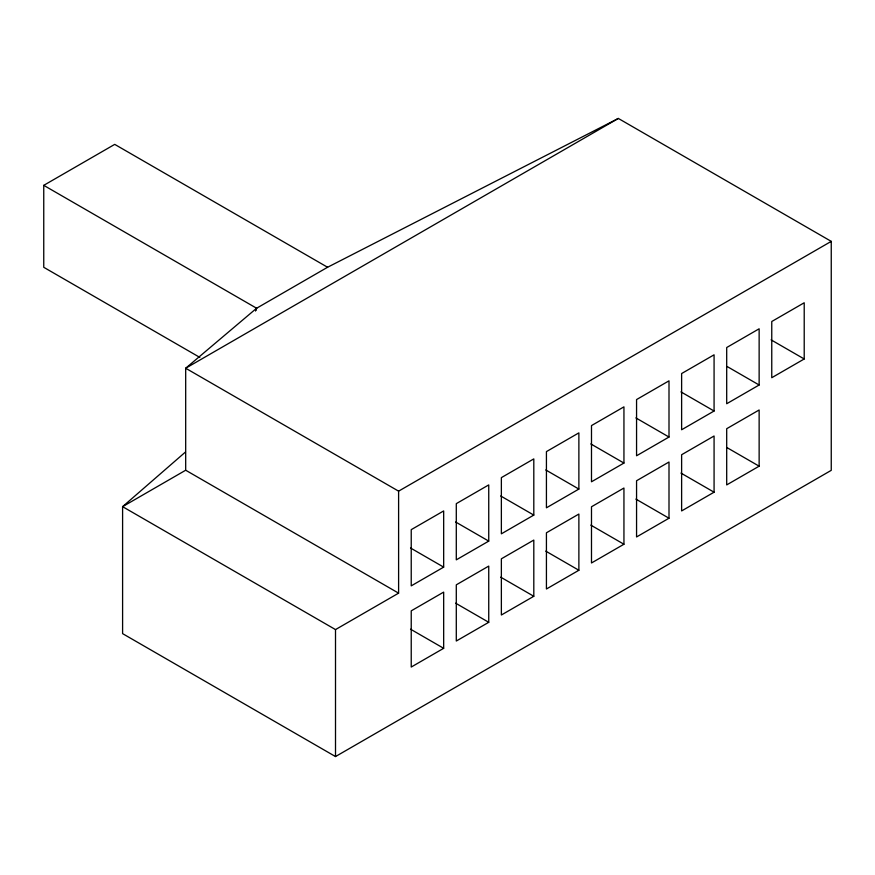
<?xml version="1.0" encoding="UTF-8"?>
<svg xmlns="http://www.w3.org/2000/svg" width="875" height="875" viewBox="0 0 875 875"><rect width="100%" height="100%" fill="white"/><g stroke="black" fill="none" stroke-linecap="round" stroke-linejoin="round"><path stroke-width="1.31" d="M199.85 357.416L43.75 267.302L43.75 185.347L256.605 308.241L255.566 310.767L256.605 308.241L327.578 267.258L618.33 118.442L831.25 241.369L831.25 470.345L335.508 756.558L122.598 633.631L122.598 506.658L185.489 452.003M256.605 308.241L185.686 368.233L185.686 470.225L398.606 593.152L398.606 491.159L831.25 241.369M43.75 185.347L114.723 144.375L327.578 267.258M618.33 118.442L185.686 368.233L398.606 491.159M185.686 470.225L122.598 506.658L335.508 629.584L398.606 593.152M443.669 567.131L411.228 585.867L411.228 529.659L443.669 510.934L443.669 567.131L410.55 548.013M488.742 541.111L456.291 559.847L456.291 503.65L488.742 484.914L488.742 541.111L455.623 521.992M533.805 515.091L501.364 533.827L501.364 477.63L533.805 458.894L533.805 515.091L500.686 495.972M578.878 489.07L546.427 507.806L546.427 451.609L578.878 432.873L578.878 489.07L545.759 469.952M623.941 463.061L591.489 481.786L591.489 425.589L623.941 406.853L623.941 463.061L590.822 443.931M669.003 437.041L636.562 455.766L636.562 399.569L669.003 380.833L669.003 437.041L635.884 417.911M714.077 411.02L681.625 429.756L681.625 373.548L714.077 354.812L714.077 411.02L680.958 391.891M759.139 385L726.698 403.736L726.698 347.528L759.139 328.792L759.139 385L727.202 366.559M804.212 358.98L771.761 377.716L771.761 321.508L804.212 302.772L804.212 358.98L771.094 339.861M443.669 648.309L411.228 667.045L411.228 610.848L443.669 592.113L443.669 648.309L410.55 629.191M488.742 622.3L456.291 641.025L456.291 584.828L488.742 566.092L488.742 622.3L455.623 603.17M533.805 596.28L501.364 615.005L501.364 558.808L533.805 540.072L533.805 596.28L500.686 577.15M578.878 570.259L546.427 588.995L546.427 532.788L578.878 514.052L578.878 570.259L545.759 551.13M623.941 544.239L591.489 562.975L591.489 506.767L623.941 488.031L623.941 544.239L590.822 525.12M669.003 518.219L636.562 536.955L636.562 480.747L669.003 462.011L669.003 518.219L635.884 499.1M714.077 492.198L681.625 510.934L681.625 454.727L714.077 436.002L714.077 492.198L680.958 473.08M759.139 466.178L726.698 484.914L726.698 428.706L759.139 409.981L759.139 466.178L727.202 447.738M335.508 629.584L335.508 756.558"/></g></svg>
